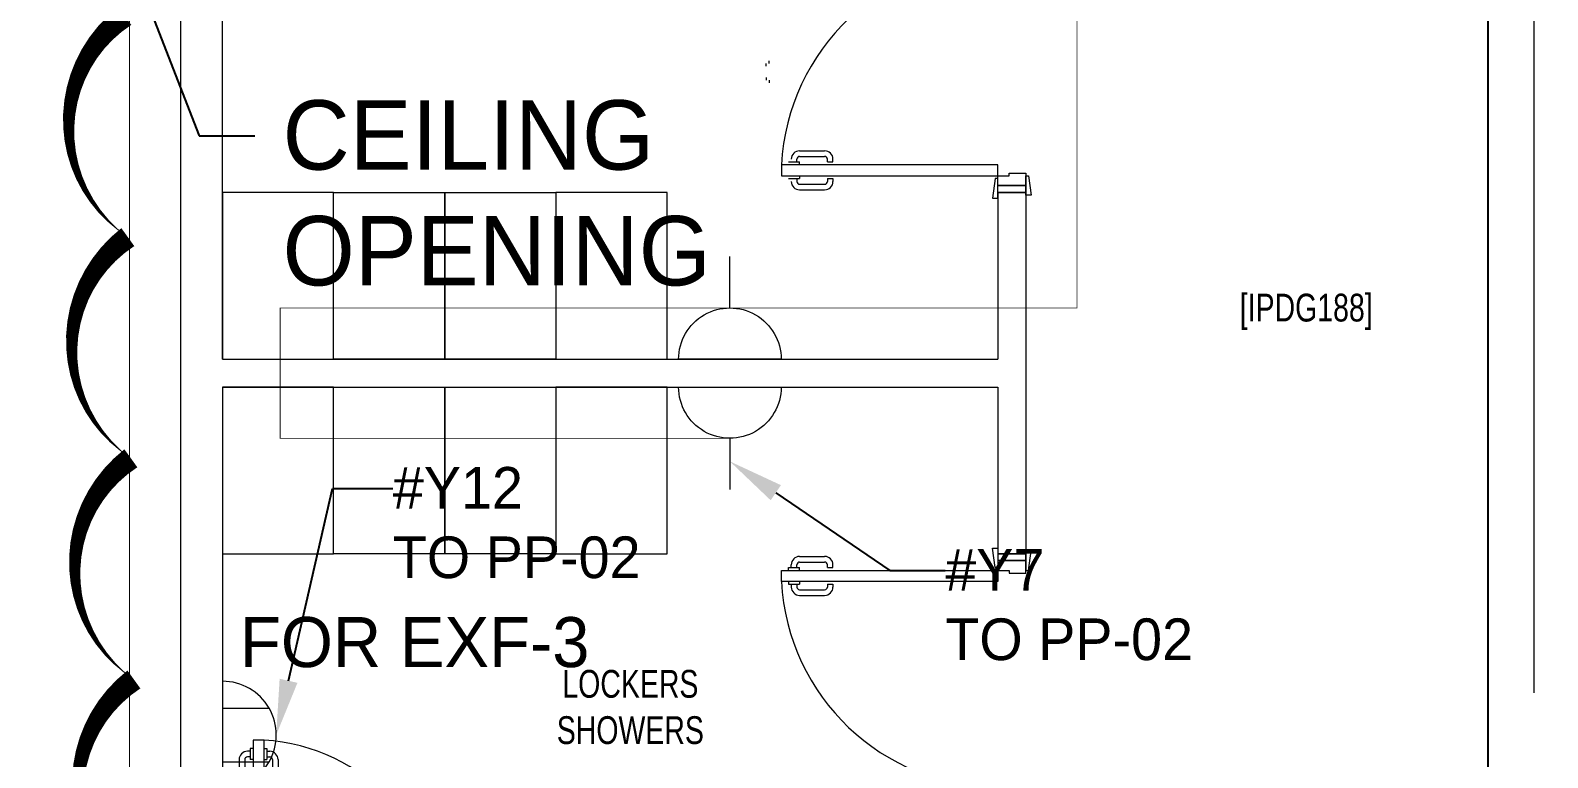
# Model space of a CAD drawing. Header units: metres. Extents: x 75097 to 220695, y -1557923 to -1361206.
# Drawn here: x 161266 to 166727, y -1440807 to -1438188 of the extents above; entities that cross this region are included whole.
import ezdxf
from ezdxf import colors
from ezdxf.entities.mleader import LeaderData, LeaderLine
from ezdxf.math import Vec2, Vec3

# ---------------------------------------------------------------- set-up
doc = ezdxf.new("R2010")
doc.units = ezdxf.units.M
doc.layers.get('0').update_dxf_attribs({"lineweight": 0})
for name, color, linetype, lineweight in [('A-100 - Copy$0$72_EGR_BASE_TEXT', 8, 'Continuous', 0), ('A-100 - Copy$0$car', 8, 'Continuous', 0), ('A-100 - Copy$0$Medical Equipment and Furniture', 8, 'Continuous', 0), ('A-100 - Copy$0$Walls', 8, 'Continuous', 0), ('A-100 - Copy$0$Wooden Joinery', 8, 'Continuous', 0)]:
    doc.layers.add(name, color=color, linetype=linetype, lineweight=lineweight)
doc.layers.add('A-100 - Copy$0$axes', color=8, linetype='Continuous')
doc.layers.add('PD-VENT', color=8, linetype='Continuous')
for name, color, linetype, lineweight, true_color in [('E-POWR', 7, 'Continuous', 9, 0x4e7e3e), ('E-POWR-IDEN _1-100_', 7, 'Continuous', 9, 0x4e7e3e), ('EXF', 7, 'Continuous', 0, 0x4e7e3e), ('REV 01', 7, 'Continuous', 0, 0xe41b4d)]:
    doc.layers.add(name, color=color, linetype=linetype, lineweight=lineweight, true_color=true_color)
doc.styles.add('A-100 - Copy$0$X3G_ENTITY_2587EA', font='swisscl.ttf', dxfattribs={"height": 200})
doc.styles.add('Optima_5', font='', dxfattribs={"height": 3.001644635294117})
doc.styles.get("Standard").update_dxf_attribs({"font": 'GOTHIC.TTF'})
doc.styles.get('Optima_5').set_extended_font_data('Optima')

# ---------------------------------------------------------------- blocks, each defined once
blk = doc.blocks.new('NORMAL SOCKET')
at = {"layer": 'E-POWR'}
for p, q in [((1.421169145032763e-06, 307.6799999489449), (2.84230918623507e-06, 615.359999897657)), ((-307.6799955585448, 4.654284566640854e-07), (307.6799955138122, -4.654284566640854e-07))]:
    blk.add_line(p, q, dxfattribs=at)
blk.add_ellipse((0, 0), major_axis=(32.75230417925279, 305.931804444962), ratio=0.9999999853257265, start_param=4.819040293203757, end_param=7.960632946793556, dxfattribs=at)
blk = doc.blocks.new('WALL OUTLET')
at = {"layer": 'E-POWR', "extrusion": (9.943985188764976e-05, 4.907407864795519e-07, 0.9999999950557376)}
for p, q in [((-193.4304136794672, 0.01263734116218984, 0.01923468558029609), (193.4304136794817, -0.01263734139502048, -0.01923468558029609)), ((-193.430413547394, 0.01263740309514105, 0.01923468450644653), (193.4304138115403, -0.01263727922923863, -0.019234686654146))]:
    blk.add_line(p, q, dxfattribs=at)
for points, elevation in [([(-96.71520713728118, 0.007879801793025413), (-96.70426286632348, 167.521971706554)], -1.060686635745434e-09), ([(96.71520723929038, -0.006318670697510483), (96.72615161227164, 167.5093343856481)], -1.060682118525502e-09)]:
    blk.add_lwpolyline(points, dxfattribs=dict(at, elevation=elevation))
blk.add_arc((1.320732887427738e-07, 6.193295173245693e-08, -1.060682440858634e-09), 193.4304150486375, 359.9962567094866, 179.9962567094867, dxfattribs=at)
blk = doc.blocks.new('A-100 - Copy$0$A$C180956F5')
at = {"layer": 'A-100 - Copy$0$car'}
for p, q in [((1349.998545242939, 639.9997399343993, -2.945133955413104e-07), (689.9985452422407, 639.9997399343993, -2.945133955413104e-07)), ((689.9985452424735, 539.9997399344575, -2.945133955413104e-07), (1349.99854524259, 539.9997399344575, -2.945133955413104e-07))]:
    blk.add_line(p, q, dxfattribs=at)
at = {"layer": 'A-100 - Copy$0$Wooden Joinery'}
for p, q in [((669.9985452416586, 1318.822249874298, -2.945133955413104e-07), (659.9985452416586, 1318.822249874298, -2.945133955413104e-07)), ((669.9985452416586, 1328.822249874298, -2.945133955413104e-07), (669.9985452415422, 1288.822249874298, -2.945133955413104e-07)), ((679.9985452416586, 1328.822249874298, -2.945133955413104e-07), (669.9985452416586, 1328.822249874298, -2.945133955413104e-07)), ((719.998545241775, 1358.822249874298, -2.945133955413104e-07), (679.9985452416586, 1358.822249874298, -2.945133955413104e-07)), ((679.9985452416586, 1358.822249874298, -2.945133955413104e-07), (679.9985452423571, 679.9997399345739, -2.945133955413104e-07)), ((719.9985452424735, 679.9997399345739, -2.945133955413104e-07), (719.998545241775, 1358.822249874298, -2.945133955413104e-07)), ((719.998545241775, 1328.822249874298, -2.945133955413104e-07), (729.998545241775, 1328.822249874298, -2.945133955413104e-07)), ((729.998545241775, 1328.822249874298, -2.945133955413104e-07), (729.9985452418914, 1288.822249874298, -2.945133955413104e-07)), ((729.998545241775, 1318.822249874298, -2.945133955413104e-07), (739.998545241775, 1318.822249874298, -2.945133955413104e-07)), ((629.9985452416586, 1288.822249874298, -2.945133955413104e-07), (629.998545241775, 1198.822249874298, -2.945133955413104e-07)), ((649.9985452416586, 1288.822249874298, -2.945133955413104e-07), (649.998545241775, 1198.822249874298, -2.945133955413104e-07)), ((669.9985452416586, 1298.822249874298, -2.945133955413104e-07), (659.9985452416586, 1298.822249874298, -2.945133955413104e-07)), ((679.9985452416586, 1288.822249874298, -2.945133955413104e-07), (669.9985452416586, 1288.822249874298, -2.945133955413104e-07)), ((719.998545241775, 1288.822249874298, -2.945133955413104e-07), (729.998545241775, 1288.822249874298, -2.945133955413104e-07)), ((729.998545241775, 1298.822249874298, -2.945133955413104e-07), (739.998545241775, 1298.822249874298, -2.945133955413104e-07)), ((749.998545241775, 1288.822249874298, -2.945133955413104e-07), (749.9985452416586, 1198.822249874298, -2.945133955413104e-07)), ((769.998545241775, 1288.822249874298, -2.945133955413104e-07), (769.9985452416586, 1198.822249874298, -2.945133955413104e-07)), ((669.998545241775, 1188.822249874298, -2.945133955413104e-07), (659.998545241775, 1188.822249874298, -2.945133955413104e-07)), ((669.998545241775, 1168.822249874298, -2.945133955413104e-07), (659.998545241775, 1168.822249874298, -2.945133955413104e-07)), ((669.998545241775, 1188.822249874298, -2.945133955413104e-07), (669.998545241775, 1168.822249874298, -2.945133955413104e-07)), ((729.9985452416586, 1188.822249874298, -2.945133955413104e-07), (739.9985452416586, 1188.822249874298, -2.945133955413104e-07)), ((729.9985452416586, 1188.822249874298, -2.945133955413104e-07), (729.9985452416586, 1168.822249874298, -2.945133955413104e-07)), ((729.9985452416586, 1168.822249874298, -2.945133955413104e-07), (739.9985452416586, 1168.822249874298, -2.945133955413104e-07)), ((669.9985452421242, 689.9997399344575, -2.945133955413104e-07), (599.9985452421242, 699.9997399344575, -2.945133955413104e-07)), ((599.9985452421242, 699.9997399344575, -2.945133955413104e-07), (599.9985452421242, 679.9997399345157, -2.945133955413104e-07)), ((599.9985452421242, 679.9997399345157, -2.945133955413104e-07), (669.9985452421242, 679.9997399345157, -2.945133955413104e-07)), ((619.9985452425899, 539.9997399344575, -2.945133955413104e-07), (619.9985452425899, 679.9997399345157, -2.945133955413104e-07)), ((619.9985452425899, 679.9997399345157, -2.945133955413104e-07), (644.9985452427063, 679.9997399345157, -2.945133955413104e-07)), ((644.9985452424735, 679.9997399343993, -2.945133955413104e-07), (679.9985452423571, 679.9997399345739, -2.945133955413104e-07)), ((644.9985452427063, 539.9997399344575, -2.945133955413104e-07), (644.9985452424735, 679.9997399343993, -2.945133955413104e-07)), ((644.9985452427063, 679.9997399345157, -2.945133955413104e-07), (644.9985452427063, 539.9997399344575, -2.945133955413104e-07)), ((669.9985452421242, 679.9997399345157, -2.945133955413104e-07), (669.9985452421242, 689.9997399344575, -2.945133955413104e-07)), ((679.9985452423571, 679.9997399345739, -2.945133955413104e-07), (719.9985452424735, 679.9997399345739, -2.945133955413104e-07)), ((679.9985452423571, 679.9997399345739, -2.945133955413104e-07), (679.9985452424735, 639.9997399341664, -2.945133955413104e-07)), ((1394.998545242823, 679.9997399343993, -2.945133955413104e-07), (1359.998545242939, 679.9997399345739, -2.945133955413104e-07)), ((1359.998545242939, 679.9997399345739, -2.945133955413104e-07), (1359.998545242706, 639.9997399341664, -2.945133955413104e-07)), ((1369.998545243172, 689.9997399344575, -2.945133955413104e-07), (1439.998545243056, 699.9997399344575, -2.945133955413104e-07)), ((1369.998545243172, 679.9997399345157, -2.945133955413104e-07), (1369.998545243172, 689.9997399344575, -2.945133955413104e-07)), ((1439.998545243056, 679.9997399345157, -2.945133955413104e-07), (1369.998545243172, 679.9997399345157, -2.945133955413104e-07)), ((1394.998545242473, 539.9997399344575, -2.945133955413104e-07), (1394.998545242823, 679.9997399343993, -2.945133955413104e-07)), ((1394.99854524259, 679.9997399345157, -2.945133955413104e-07), (1394.998545242473, 539.9997399344575, -2.945133955413104e-07)), ((1419.998545242706, 679.9997399345157, -2.945133955413104e-07), (1394.99854524259, 679.9997399345157, -2.945133955413104e-07)), ((1419.99854524259, 539.9997399344575, -2.945133955413104e-07), (1419.998545242706, 679.9997399345157, -2.945133955413104e-07)), ((1439.998545243056, 699.9997399344575, -2.945133955413104e-07), (1439.998545243056, 679.9997399345157, -2.945133955413104e-07)), ((679.9985452424735, 639.9997399341664, -2.945133955413104e-07), (689.9985452422407, 639.9997399343993, -2.945133955413104e-07)), ((689.9985452422407, 639.9997399343993, -2.945133955413104e-07), (689.9985452424735, 539.9997399344575, -2.945133955413104e-07)), ((1359.998545242706, 639.9997399341664, -2.945133955413104e-07), (1349.998545242939, 639.9997399343993, -2.945133955413104e-07)), ((1349.998545242939, 639.9997399343993, -2.945133955413104e-07), (1349.99854524259, 539.9997399344575, -2.945133955413104e-07)), ((609.9985452423571, 519.9997399346321, -2.945133955413104e-07), (609.9985452423571, 539.9997399345739, -2.945133955413104e-07)), ((609.9985452423571, 539.9997399345739, -2.945133955413104e-07), (679.9985452423571, 539.9997399345739, -2.945133955413104e-07)), ((679.9985452423571, 529.9997399345739, -2.945133955413104e-07), (609.9985452423571, 519.9997399346321, -2.945133955413104e-07)), ((644.9985452427063, 539.9997399344575, -2.945133955413104e-07), (619.9985452425899, 539.9997399344575, -2.945133955413104e-07)), ((689.9985452424735, 539.9997399344575, -2.945133955413104e-07), (644.9985452427063, 539.9997399344575, -2.945133955413104e-07)), ((679.9985452423571, 539.9997399345739, -2.945133955413104e-07), (679.9985452423571, 529.9997399345739, -2.945133955413104e-07)), ((1349.99854524259, 539.9997399344575, -2.945133955413104e-07), (1394.998545242473, 539.9997399344575, -2.945133955413104e-07)), ((1359.998545242823, 539.9997399345739, -2.945133955413104e-07), (1359.998545242823, 529.9997399345739, -2.945133955413104e-07)), ((1429.998545242706, 539.9997399345739, -2.945133955413104e-07), (1359.998545242823, 539.9997399345739, -2.945133955413104e-07)), ((1359.998545242823, 529.9997399345739, -2.945133955413104e-07), (1429.998545242706, 519.9997399346321, -2.945133955413104e-07)), ((1394.998545242473, 539.9997399344575, -2.945133955413104e-07), (1419.99854524259, 539.9997399344575, -2.945133955413104e-07)), ((1429.998545242706, 519.9997399346321, -2.945133955413104e-07), (1429.998545242706, 539.9997399345739, -2.945133955413104e-07))]:
    blk.add_line(p, q, dxfattribs=at)
for centre, radius, start, end in [((659.9985452416586, 1288.822249874298, -2.945133955413104e-07), 30, 90, 180), ((679.9985452423571, 679.9997399345739, -2.945133955413104e-07), 680.0000000006321, 0, 86.62771331726059), ((739.998545241775, 1288.822249874298, -2.945133955413104e-07), 30, 0, 90), ((659.9985452416586, 1288.822249874298, -2.945133955413104e-07), 10, 90, 180), ((739.998545241775, 1288.822249874298, -2.945133955413104e-07), 10, 0, 90), ((659.998545241775, 1198.822249874298, -2.945133955413104e-07), 30, 180, 270), ((659.998545241775, 1198.822249874298, -2.945133955413104e-07), 10, 180, 270), ((739.9985452416586, 1198.822249874298, -2.945133955413104e-07), 10, 270, 0), ((739.9985452416586, 1198.822249874298, -2.945133955413104e-07), 30, 270, 0)]:
    blk.add_arc(centre, radius, start, end, dxfattribs=at)
blk = doc.blocks.new('A-100 - Copy')
at = {"layer": 'A-100 - Copy$0$axes'}
blk.add_line((166513.276741612, -1477297.367646592, -5.890051708590249e-07), (166513.276741612, -1391762.689809597, -5.890051708590249e-07), dxfattribs=at)
at = {"layer": 'A-100 - Copy$0$Medical Equipment and Furniture', "elevation": -1.180935983761808}
for points in [[(161957.3260907852, -1439372.302794638), (162357.3260907852, -1439372.302794638), (162357.3260907852, -1438772.302794518), (161957.3260907852, -1438772.302794518)], [(162757.3260907852, -1439372.302794638), (162357.3260907852, -1439372.302794638), (162357.3260907852, -1438772.302794518), (162757.3260907852, -1438772.302794518)], [(163157.3260907852, -1439372.302794638), (162757.3260907852, -1439372.302794638), (162757.3260907852, -1438772.302794518), (163157.3260907852, -1438772.302794518)], [(163157.3260907852, -1439372.302794638), (163557.3260907852, -1439372.302794638), (163557.3260907852, -1438772.302794518), (163157.3260907852, -1438772.302794518)], [(161957.3260907852, -1440072.302794757), (162357.3260907852, -1440072.302794757), (162357.3260907852, -1439472.302794637), (161957.3260907852, -1439472.302794637)], [(162757.3260907852, -1440072.302794757), (162357.3260907852, -1440072.302794757), (162357.3260907852, -1439472.302794637), (162757.3260907852, -1439472.302794637)], [(163157.3260907852, -1440072.302794757), (162757.3260907852, -1440072.302794757), (162757.3260907852, -1439472.302794637), (163157.3260907852, -1439472.302794637)], [(163157.3260907852, -1440072.302794757), (163557.3260907852, -1440072.302794757), (163557.3260907852, -1439472.302794637), (163157.3260907852, -1439472.302794637)]]:
    blk.add_lwpolyline(points, close=True, dxfattribs=at)
at = {"layer": 'A-100 - Copy$0$Walls'}
for p, q in [((161807.3260907852, -1448562.689788041, -2.944918264802254e-07), (161807.3260907852, -1430312.689788041, -2.944918264802254e-07)), ((166677.0343981334, -1435521.914724417, -1.543016238336747e-06), (166677.0343981334, -1440572.689813331, -1.208776994054972e-06)), ((166677.0343981334, -1435521.914724417, -1.030763984388727e-06), (166677.0343981334, -1440572.689813331, -1.030763984388727e-06)), ((161957.3260907852, -1439372.302794638, -1.18093568653383), (161957.3260907852, -1437421.914368703, -8.807810285560436e-07)), ((164748.2767416118, -1438772.302794638, -1.180935394758112), (164748.2767416118, -1439372.302794638, -1.180935394758112)), ((164748.2767416118, -1438772.302794638, -1.180935394757658), (164848.2767416118, -1438772.302794638, -1.180935394757658)), ((164848.2767416118, -1438772.302794638, -1.180935394758112), (164848.2757198177, -1440072.302794638, -3.542804623283299)), ((161957.3260907852, -1439372.302794638, -1.180935689270965), (164748.2767416118, -1439372.302794638, -1.180935394757658)), ((161957.3260907852, -1439472.302794638, -1.180935689270965), (161957.3250689912, -1441422.691220572, -2.36187000157728)), ((161957.3260907852, -1439472.302794638, -1.180935689270965), (164748.2767416118, -1439472.302794638, -1.180935394757658)), ((164748.2767416118, -1439472.302794638, -1.180935394758112), (164748.2767416118, -1440072.302794638, -1.180935394757658)), ((164748.2757198177, -1440072.302794638, -3.542804623283299), (164848.2757198177, -1440072.302794638, -3.542804623283299))]:
    blk.add_line(p, q, dxfattribs=at)
at = {"layer": 'A-100 - Copy$0$Wooden Joinery'}
for p, q in [((163914.7742021023, -1438317.857802377, -1.180935394757658), (163914.7742021023, -1438307.857802377, -1.180935394757658)), ((163924.7742021172, -1438307.857802377, -1.180935394757658), (163924.7742021172, -1438297.857802377, -1.180935394757658)), ((163914.7742021023, -1438357.857802258, -1.180935394757658), (163914.7742021023, -1438367.857802377, -1.180935394757658)), ((163924.7742021172, -1438367.857802377, -1.180935394757658), (163924.7742021172, -1438377.857802377, -1.180935394757658)), ((164034.7621989902, -1438622.302201286, -2.361869902385372), (164124.7621989604, -1438622.302201286, -2.361869902385372)), ((164034.7621989902, -1438642.302201286, -2.361869902385372), (164124.7621989604, -1438642.302201286, -2.361869902385372)), ((163994.7621989604, -1438662.302201286, -2.361869902385372), (164034.7621989902, -1438662.302201286, -2.361869902385372)), ((164024.7621989902, -1438662.302201286, -2.361869902385372), (164024.7621989902, -1438652.302201286, -2.361869902385372)), ((164034.7621989902, -1438672.302201286, -2.361869902385372), (164034.7621989902, -1438662.302201286, -2.361869902385372)), ((164134.7621989753, -1438662.302201286, -2.361869902385372), (164134.7621989753, -1438652.302201286, -2.361869902385372)), ((164134.7621989753, -1438662.302201286, -2.361869902385372), (164154.7621989902, -1438662.302201286, -2.361869902385372)), ((164154.7621989902, -1438662.302201286, -2.361869902385372), (164154.7621989902, -1438652.302201286, -2.361869902385372)), ((163994.7621989604, -1438722.302201286, -2.361869902385372), (164034.7621989902, -1438722.302201286, -2.361869902385372)), ((164024.7621989902, -1438722.302201286, -2.361869902385372), (164024.7621989902, -1438732.302201286, -2.361869902385372)), ((164034.7621989902, -1438712.302201167, -2.361869902385372), (164034.7621989902, -1438722.302201286, -2.361869902385372)), ((164034.7621989902, -1438742.302201286, -2.361869902385372), (164124.7621989604, -1438742.302201286, -2.361869902385372)), ((164134.7621989753, -1438722.302201286, -2.361869902385372), (164134.7621989753, -1438732.302201286, -2.361869902385372)), ((164134.7621989753, -1438722.302201286, -2.361869902385372), (164154.7621989902, -1438722.302201286, -2.361869902385372)), ((164154.7621989902, -1438722.302201286, -2.361869902385372), (164154.7621989902, -1438732.302201286, -2.361869902385372)), ((164034.7621989902, -1438762.302201286, -2.361869902385372), (164124.7621989604, -1438762.302201286, -2.361869902385372)), ((164004.7611771813, -1440122.302794638, -3.542804623283299), (164004.7611771813, -1440112.302794638, -3.542804623283299)), ((164024.7611771962, -1440122.302794638, -3.542804623283299), (164024.7611771962, -1440112.302794638, -3.542804623283299)), ((164034.7611771962, -1440082.302794638, -3.542804623283299), (164124.7611771664, -1440082.302794638, -3.542804623283299)), ((164034.7611771962, -1440102.302794638, -3.542804623283299), (164124.7611771664, -1440102.302794638, -3.542804623283299)), ((164134.7611771813, -1440122.302794638, -3.542804623283299), (164134.7611771813, -1440112.302794638, -3.542804623283299)), ((164154.7611771962, -1440122.302794638, -3.542804623283299), (164154.7611771962, -1440112.302794638, -3.542804623283299)), ((163994.7611771664, -1440122.302794638, -3.542804623283299), (164034.7611771962, -1440122.302794638, -3.542804623283299)), ((163994.7611771664, -1440132.302794757, -3.542804623283299), (163994.7611771664, -1440122.302794638, -3.542804623283299)), ((163994.7611771664, -1440172.302794638, -3.542804623283299), (163994.7611771664, -1440182.302794638, -3.542804623283299)), ((164034.7611771962, -1440132.302794757, -3.542804623283299), (164034.7611771962, -1440122.302794638, -3.542804623283299)), ((164034.7611771962, -1440172.302794638, -3.542804623283299), (164034.7611771962, -1440182.302794638, -3.542804623283299)), ((164134.7611771813, -1440122.302794638, -3.542804623283299), (164154.7611771962, -1440122.302794638, -3.542804623283299)), ((163994.7611771664, -1440182.302794638, -3.542804623283299), (164034.7611771962, -1440182.302794638, -3.542804623283299)), ((164004.7611771813, -1440182.302794638, -3.542804623283299), (164004.7611771813, -1440192.302794638, -3.542804623283299)), ((164024.7611771962, -1440182.302794638, -3.542804623283299), (164024.7611771962, -1440192.302794638, -3.542804623283299)), ((164034.7611771962, -1440202.302794638, -3.542804623283299), (164124.7611771664, -1440202.302794638, -3.542804623283299)), ((164034.7611771962, -1440222.302794638, -3.542804623283299), (164124.7611771664, -1440222.302794638, -3.542804623283299)), ((164134.7611771813, -1440182.302794638, -3.542804623283299), (164134.7611771813, -1440192.302794638, -3.542804623283299)), ((164134.7611771813, -1440182.302794638, -3.542804623283299), (164154.7611771962, -1440182.302794638, -3.542804623283299)), ((164154.7611771962, -1440182.302794638, -3.542804623283299), (164154.7611771962, -1440192.302794638, -3.542804623283299))]:
    blk.add_line(p, q, dxfattribs=at)
for points, elevation in [([(164748.2767416118, -1438672.302794638), (163969.3030579593, -1438672.302794638), (163969.3030579593, -1438712.302794519), (164748.2767416118, -1438712.302794518)], -5.890273202524554e-07), ([(164748.2767416118, -1438722.302794638), (164738.2767415969, -1438722.302794638), (164728.2767415969, -1438792.302794638), (164748.2767416118, -1438792.302794638)], -5.890273202524554e-07), ([(164848.2767416118, -1438712.302794519), (164858.2767416118, -1438712.302794519), (164868.2767416267, -1438782.302794638), (164848.2767416118, -1438782.302794638)], -5.890273202524554e-07), ([(164748.2757198177, -1440122.302794638), (164738.2757198028, -1440122.302794638), (164728.2757198028, -1440052.302794638), (164748.2757198177, -1440052.302794638)], -2.361869817530952), ([(164848.2757198177, -1440132.302794757), (164858.2757198177, -1440132.302794757), (164868.2757198326, -1440062.302794638), (164848.2757198177, -1440062.302794638)], -2.361869817530952), ([(164748.2757198177, -1440172.302794638), (163969.3020361653, -1440172.302794638), (163969.3020361653, -1440132.302794757), (164748.2757198177, -1440132.302794757)], -2.361869817530952)]:
    blk.add_lwpolyline(points, close=True, dxfattribs=dict(at, elevation=elevation))
for points, elevation in [([(164748.2767416118, -1438747.302794638), (164748.2767416118, -1438712.302794518), (164788.2767416416, -1438712.302794518), (164788.2767416416, -1438702.302794638), (164848.2767416118, -1438702.302794638), (164848.2767416118, -1438747.302794638), (164748.2767416118, -1438747.302794638)], -1.180935394757658), ([(164748.2767416118, -1438747.302794638), (164848.2767416118, -1438747.302794638), (164848.2767416118, -1438772.302794638), (164748.2767416118, -1438772.302794638), (164748.2767416118, -1438747.302794638)], -1.180935394757658), ([(164748.2757198177, -1440097.302794638), (164848.2757198177, -1440097.302794638), (164848.2757198177, -1440072.302794638), (164748.2757198177, -1440072.302794638), (164748.2757198177, -1440097.302794638)], -3.542804623283299), ([(164748.2757198177, -1440097.302794638), (164748.2757198177, -1440132.302794757), (164788.2757198475, -1440132.302794757), (164788.2757198475, -1440142.302794638), (164848.2757198177, -1440142.302794638), (164848.2757198177, -1440097.302794638), (164748.2757198177, -1440097.302794638)], -3.542804623283299)]:
    blk.add_lwpolyline(points, dxfattribs=dict(at, elevation=elevation))
for centre, radius, start, end in [((164748.2767416118, -1438712.302201167, -2.361869902385372), 779.9999998807907, 90, 177.0604655152433), ((164034.7621989902, -1438652.302201286, -2.361869902385372), 30, 90, 180), ((164034.7621989902, -1438652.302201286, -2.361869902385372), 10, 90, 180), ((164124.7621989604, -1438652.302201286, -2.361869902385372), 30, 0, 90), ((164124.7621989604, -1438652.302201286, -2.361869902385372), 10, 0, 90), ((164034.7621989902, -1438732.302201286, -2.361869902385372), 30, 180, 270), ((164034.7621989902, -1438732.302201286, -2.361869902385372), 10, 180, 270), ((164124.7621989604, -1438732.302201286, -2.361869902385372), 10, 270, 0), ((164124.7621989604, -1438732.302201286, -2.361869902385372), 30, 270, 0), ((164034.7611771962, -1440112.302794638, -3.542804623283299), 30, 90, 180), ((164034.7611771962, -1440112.302794638, -3.542804623283299), 10, 90, 180), ((164124.7611771664, -1440112.302794638, -3.542804623283299), 30, 0, 90), ((164124.7611771664, -1440112.302794638, -3.542804623283299), 10, 0, 90), ((164748.2757198177, -1440132.302794757, -3.542804623283299), 779.9999998807907, 182.9395344847563, 270), ((164034.7611771962, -1440192.302794638, -3.542804623283299), 30, 180, 270), ((164034.7611771962, -1440192.302794638, -3.542804623283299), 10, 180, 270), ((164124.7611771664, -1440192.302794638, -3.542804623283299), 10, 270, 0), ((164124.7611771664, -1440192.302794638, -3.542804623283299), 30, 270, 0)]:
    blk.add_arc(centre, radius, start, end, dxfattribs=at)
blk.add_blockref('A-100 - Copy$0$A$C180956F5', (161387.3265237487, -1442102.690960507, -2.361869523018012), dxfattribs=at)
at = {"layer": 'A-100 - Copy$0$72_EGR_BASE_TEXT', "char_height": 100, "attachment_point": 2, "style": 'A-100 - Copy$0$X3G_ENTITY_2587EA'}
for s, insert in [('[IPDG188]', (165857.9817816941, -1439136.492987753)), ('LOCKERS^M^JSHOWERS', (163425.3871441823, -1440490.777662572))]:
    blk.add_mtext(s, dxfattribs=dict(at, insert=insert))

msp = doc.modelspace()

# ---------------------------------------------------------------- linework, layer by layer
at = {"layer": 'E-POWR', "const_width": 3}
msp.add_lwpolyline([(172208.0185446045, -1402593.774680837), (172566.6385052068, -1402593.774680837), (172566.6385052068, -1403065.639099561), (172286.1048619729, -1403065.639099561), (172292.8620009032, -1405537.385187648), (172292.8620009032, -1411248.115797493), (167493.5823338858, -1411248.081978269), (161625.3025840379, -1411248.115797493), (161622.7180908151, -1412438.82243521), (161622.7181370144, -1422439.022785645), (161622.7181832127, -1432439.022785645), (161622.7180795647, -1443656.73759592), (162330.3629393408, -1443659.55523308)], dxfattribs=at)
at = {"layer": 'E-POWR', "const_width": 3, "elevation": -8.565091356160792e-07}
msp.add_lwpolyline([(162144.1900569534, -1431549.476329609), (162144.1900569537, -1434031.304713304), (165032.8847415812, -1434031.304713304), (165032.8847415812, -1439187.694794668), (162164.731453403, -1439187.694794668), (162164.731453403, -1439656.910794607), (163783.6401802033, -1439656.910794607)], dxfattribs=at)

# ---------------------------------------------------------------- block references
at = {"layer": 'E-POWR', "color": 85, "xscale": -0.6, "yscale": 0.6, "zscale": 0.6}
msp.add_blockref('NORMAL SOCKET', (163783.6401796105, -1439372.302794638, -1.180935496550322), dxfattribs=at)
at = {"layer": 'E-POWR', "color": 85, "xscale": -0.6, "yscale": 0.6, "zscale": 0.6, "rotation": 180}
msp.add_blockref('NORMAL SOCKET', (163783.6401796374, -1439472.302794638, -1.180935496550322), dxfattribs=at)
at = {"layer": 'PD-VENT', "color": 85, "rotation": 269.9959097644205}
msp.add_blockref('WALL OUTLET', (161957.3253896731, -1440724.932012261, -1.932744625688413), dxfattribs=at)

# ---------------------------------------------------------------- texts
at = {"layer": 'E-POWR-IDEN _1-100_', "insert": (162020.3715315617, -1440300.572578821, -1.178054640504911e-06), "char_height": 180.0986781176469, "width": 1627.594396127645, "attachment_point": 1, "rotation": 359.99999998665976, "line_spacing_factor": 1.047942986718497, "style": 'Optima_5'}
msp.add_mtext('FOR EXF-3', dxfattribs=at)

# ---------------------------------------------------------------- leaders
at = {"layer": 'E-POWR'}
ml = msp.add_multileader_mtext('Standard', dxfattribs=at)
ml.set_content('CEILING OPENING', color=256)
ml.set_leader_properties()
ml.build(insert=Vec2(0, 0))
ml.multileader.update_dxf_attribs({"text_right_attachment_type": 6, "dogleg_length": 200, "arrow_head_size": 200})
ctx = ml.context
ctx.base_point, ctx.char_height, ctx.arrow_head_size, ctx.landing_gap_size, ctx.plane_origin = Vec3(162073.7348668656, -1438568.044644312, 2.361868934010857), 250, 200, 100, Vec3(164704.1260253203, -1437488.407793371, 2.361868934010857)
ctx.right_attachment = 6
notes = []
notes.append((ctx, [(0, (1, 1, 0), (161873.7348668656, -1438568.044644312, 2.361868934010857), (1, 0), 200, [(0, [(161457.8168961472, -1437500.189492833, 2.361868934010857)], 0, [])])]))
ctx.mtext.insert, ctx.mtext.width, ctx.mtext.flow_direction = Vec3(162173.7348668656, -1438439.900524666, 2.361868934010857), 1847.867396608286, 5
ml = msp.add_multileader_mtext('Standard', dxfattribs=at)
ml.set_content('#Y7\\PTO PP-02', color=256)
ml.set_leader_properties()
ml.build(insert=Vec2(0, 0))
ml.multileader.update_dxf_attribs({"text_right_attachment_type": 6, "dogleg_length": 200, "arrow_head_size": 200})
ctx = ml.context
ctx.base_point, ctx.char_height, ctx.arrow_head_size, ctx.landing_gap_size, ctx.plane_origin = Vec3(164558.7888779916, -1440132.302794757, -1.202375203845918e-07), 150, 200, 0.09, Vec3(165181.7099827509, -1440259.711503685, -1.202375203845918e-07)
ctx.right_attachment = 6
notes.append((ctx, [(0, (1, 1, 0), (164358.7888779916, -1440132.302794757, -1.202375203845918e-07), (1, 0), 200, [(0, [(163783.629573789, -1439740.185307583, -1.202375203845918e-07)], 0, [])])]))
ctx.mtext.insert, ctx.mtext.flow_direction = Vec3(164558.8788779916, -1440055.416322969, -1.202375203845918e-07), 5
at = {"layer": 'EXF', "color": 85}
ml = msp.add_multileader_mtext('Standard', dxfattribs=at)
ml.set_content('#Y12\\PTO PP-02', color=85)
ml.set_leader_properties()
ml.build(insert=Vec2(0, 0))
ml.multileader.update_dxf_attribs({"text_right_attachment_type": 6, "dogleg_length": 0.36, "arrow_head_size": 200})
ctx = ml.context
ctx.base_point, ctx.char_height, ctx.arrow_head_size, ctx.landing_gap_size, ctx.plane_origin = Vec3(162570.3154911147, -1439837.135260553), 150, 200, 0.09, Vec3(163347.5901875787, -1442250.963738579)
ctx.right_attachment = 6
notes.append((ctx, [(0, (1, 1, 0), (162352.7583177415, -1439837.135260553), (1, 0), 217.5571733731334, [(0, [(162150.7558029758, -1440724.958458349)], 0, [])])]))
ctx.mtext.insert, ctx.mtext.width, ctx.mtext.flow_direction = Vec3(162570.4054911147, -1439760.248788765), 1252.000700392881, 5
for ctx, leaders in notes:
    for number, flags, end, landing, length, lines in leaders:
        leader = LeaderData()
        leader.index, (leader.has_last_leader_line, leader.has_dogleg_vector, leader.attachment_direction) = number, flags
        leader.last_leader_point, leader.dogleg_vector, leader.dogleg_length = Vec3(end), Vec3(landing), length
        for number, points, colour, breaks in lines:
            line = LeaderLine()
            line.index, line.vertices, line.color, line.breaks = number, Vec3.list(points), colors.encode_raw_color(colour), breaks
            leader.lines.append(line)
        ctx.leaders.append(leader)

# ---------------------------------------------------------------- next in the draw order: block references
msp.add_blockref('A-100 - Copy', (0, 0))

# ---------------------------------------------------------------- next in the draw order: linework, layer by layer
at = {"layer": 'REV 01', "color": 3, "elevation": 5.632966217916646e-07}
msp.add_lwpolyline([(161725.7493371731, -1446894.802734731, 0, 79.62866111104572, -0.52056705), (161714.8413112679, -1446098.590839565, 0, 79.62866111104572, -0.52056705), (161703.9332853627, -1445302.378944398, 0, 79.62866111104572, -0.52056705), (161693.0252594576, -1444506.167049232, 0, 79.62866111104572, -0.52056705), (161682.1172335524, -1443709.955154065, 0, 79.62866111104572, -0.52056705), (161671.2092076472, -1442913.743258899, 0, 79.62866111104572, -0.52056705), (161660.301181742, -1442117.531363732, 0, 79.62866111104572, -0.52056705), (161649.3931558368, -1441321.319468566, 0, 79.62866111104572, -0.52056705), (161638.4851299317, -1440525.107573399, 0, 79.62866111104572, -0.52056705), (161627.5771040265, -1439728.895678233, 0, 79.62866111104572, -0.52056705), (161616.6690781213, -1438932.683783066, 0, 79.62866111104572, -0.52056705), (161605.7610522161, -1438136.4718879, 0, 79.62866111104572, -0.52056705), (161594.8530263109, -1437340.259992733, 0, 79.62866111104572, -0.52056705), (161583.9450004058, -1436544.048097567, 0, 79.62866111104572, -0.52056705), (161573.0369745006, -1435747.8362024, 0, 79.62866111104572, -0.52056705), (161562.1289485954, -1434951.624307234, 0, 79.62866111104572, -0.52056705), (161551.2209226902, -1434155.412412067, 0, 79.62866111104572, -0.52056705), (161540.3128967851, -1433359.200516901, 0, 79.62866111104572, -0.52056705), (161529.4048708799, -1432562.988621734, 0, 79.62866111104572, -0.52056705), (161518.4968449747, -1431766.776726568, 0, 79.62866111104572, -0.52056705), (161507.5888190695, -1430970.564831401, 0, 79.62866111104572, -0.52056705), (161499.9459851383, -1430412.689800512, 0, 79.62866111104572, -0.52056705)], format="xyseb", dxfattribs=at)

doc.saveas('drawing.dxf')
